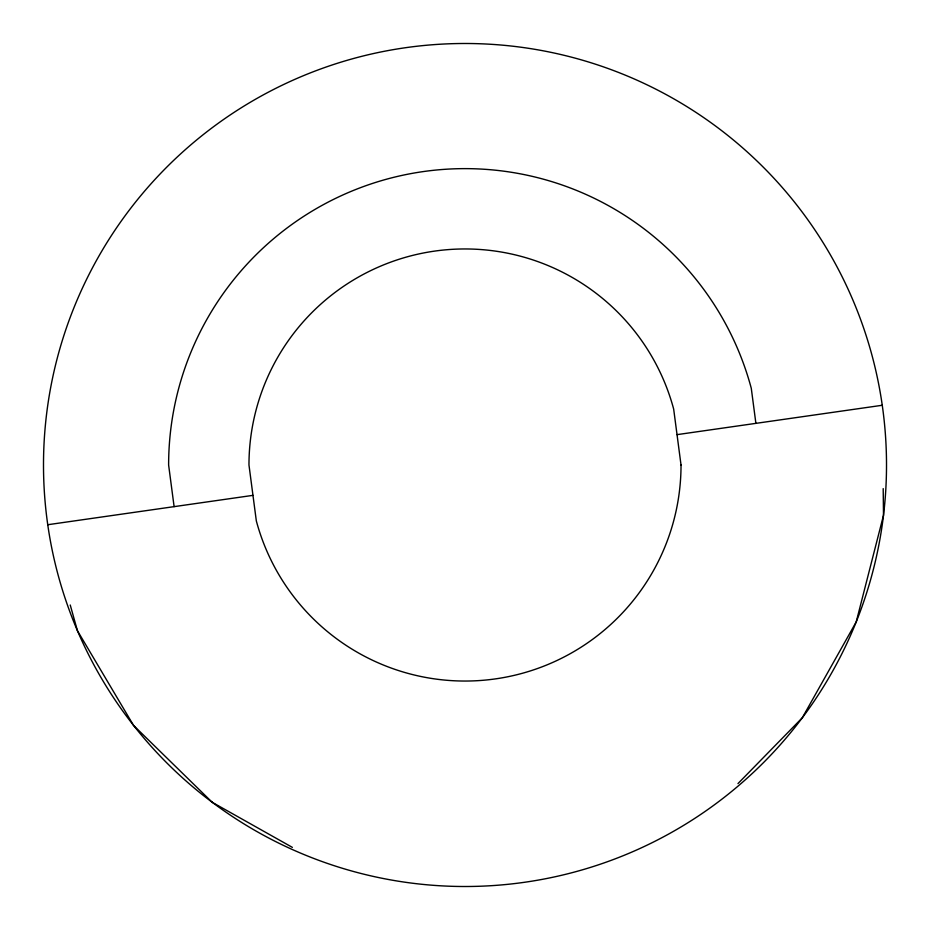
<?xml version="1.0" encoding="UTF-8"?>
<svg xmlns="http://www.w3.org/2000/svg" width="930" height="930" viewBox="0 0 930 930"><rect width="100%" height="100%" fill="white"/><g stroke="black" fill="none" stroke-linecap="round" stroke-linejoin="round"><path stroke-width="1.4" d="M737.967 783.595L802.276 717.809L856.216 621.903L883.5 515.301L883.198 488.622M47.744 524.729L252.972 495.353M677.028 434.647L882.256 405.271M292.369 847.381L212.191 802.276L133.513 725.354L77.422 630.691L70.227 604.988M755.892 423.359L751.277 388.287A296.379 296.379 0 0 0 168.621 465L174.108 506.641M681.027 465L673.669 409.084A216.027 216.027 0 0 0 248.973 465L256.331 520.916A216.027 216.027 0 0 0 681.027 465M212.191 802.276A421.511 421.511 0 0 0 883.5 515.301A421.511 421.511 0 0 0 299.309 77.422A421.511 421.511 0 0 0 212.191 802.276"/></g></svg>
